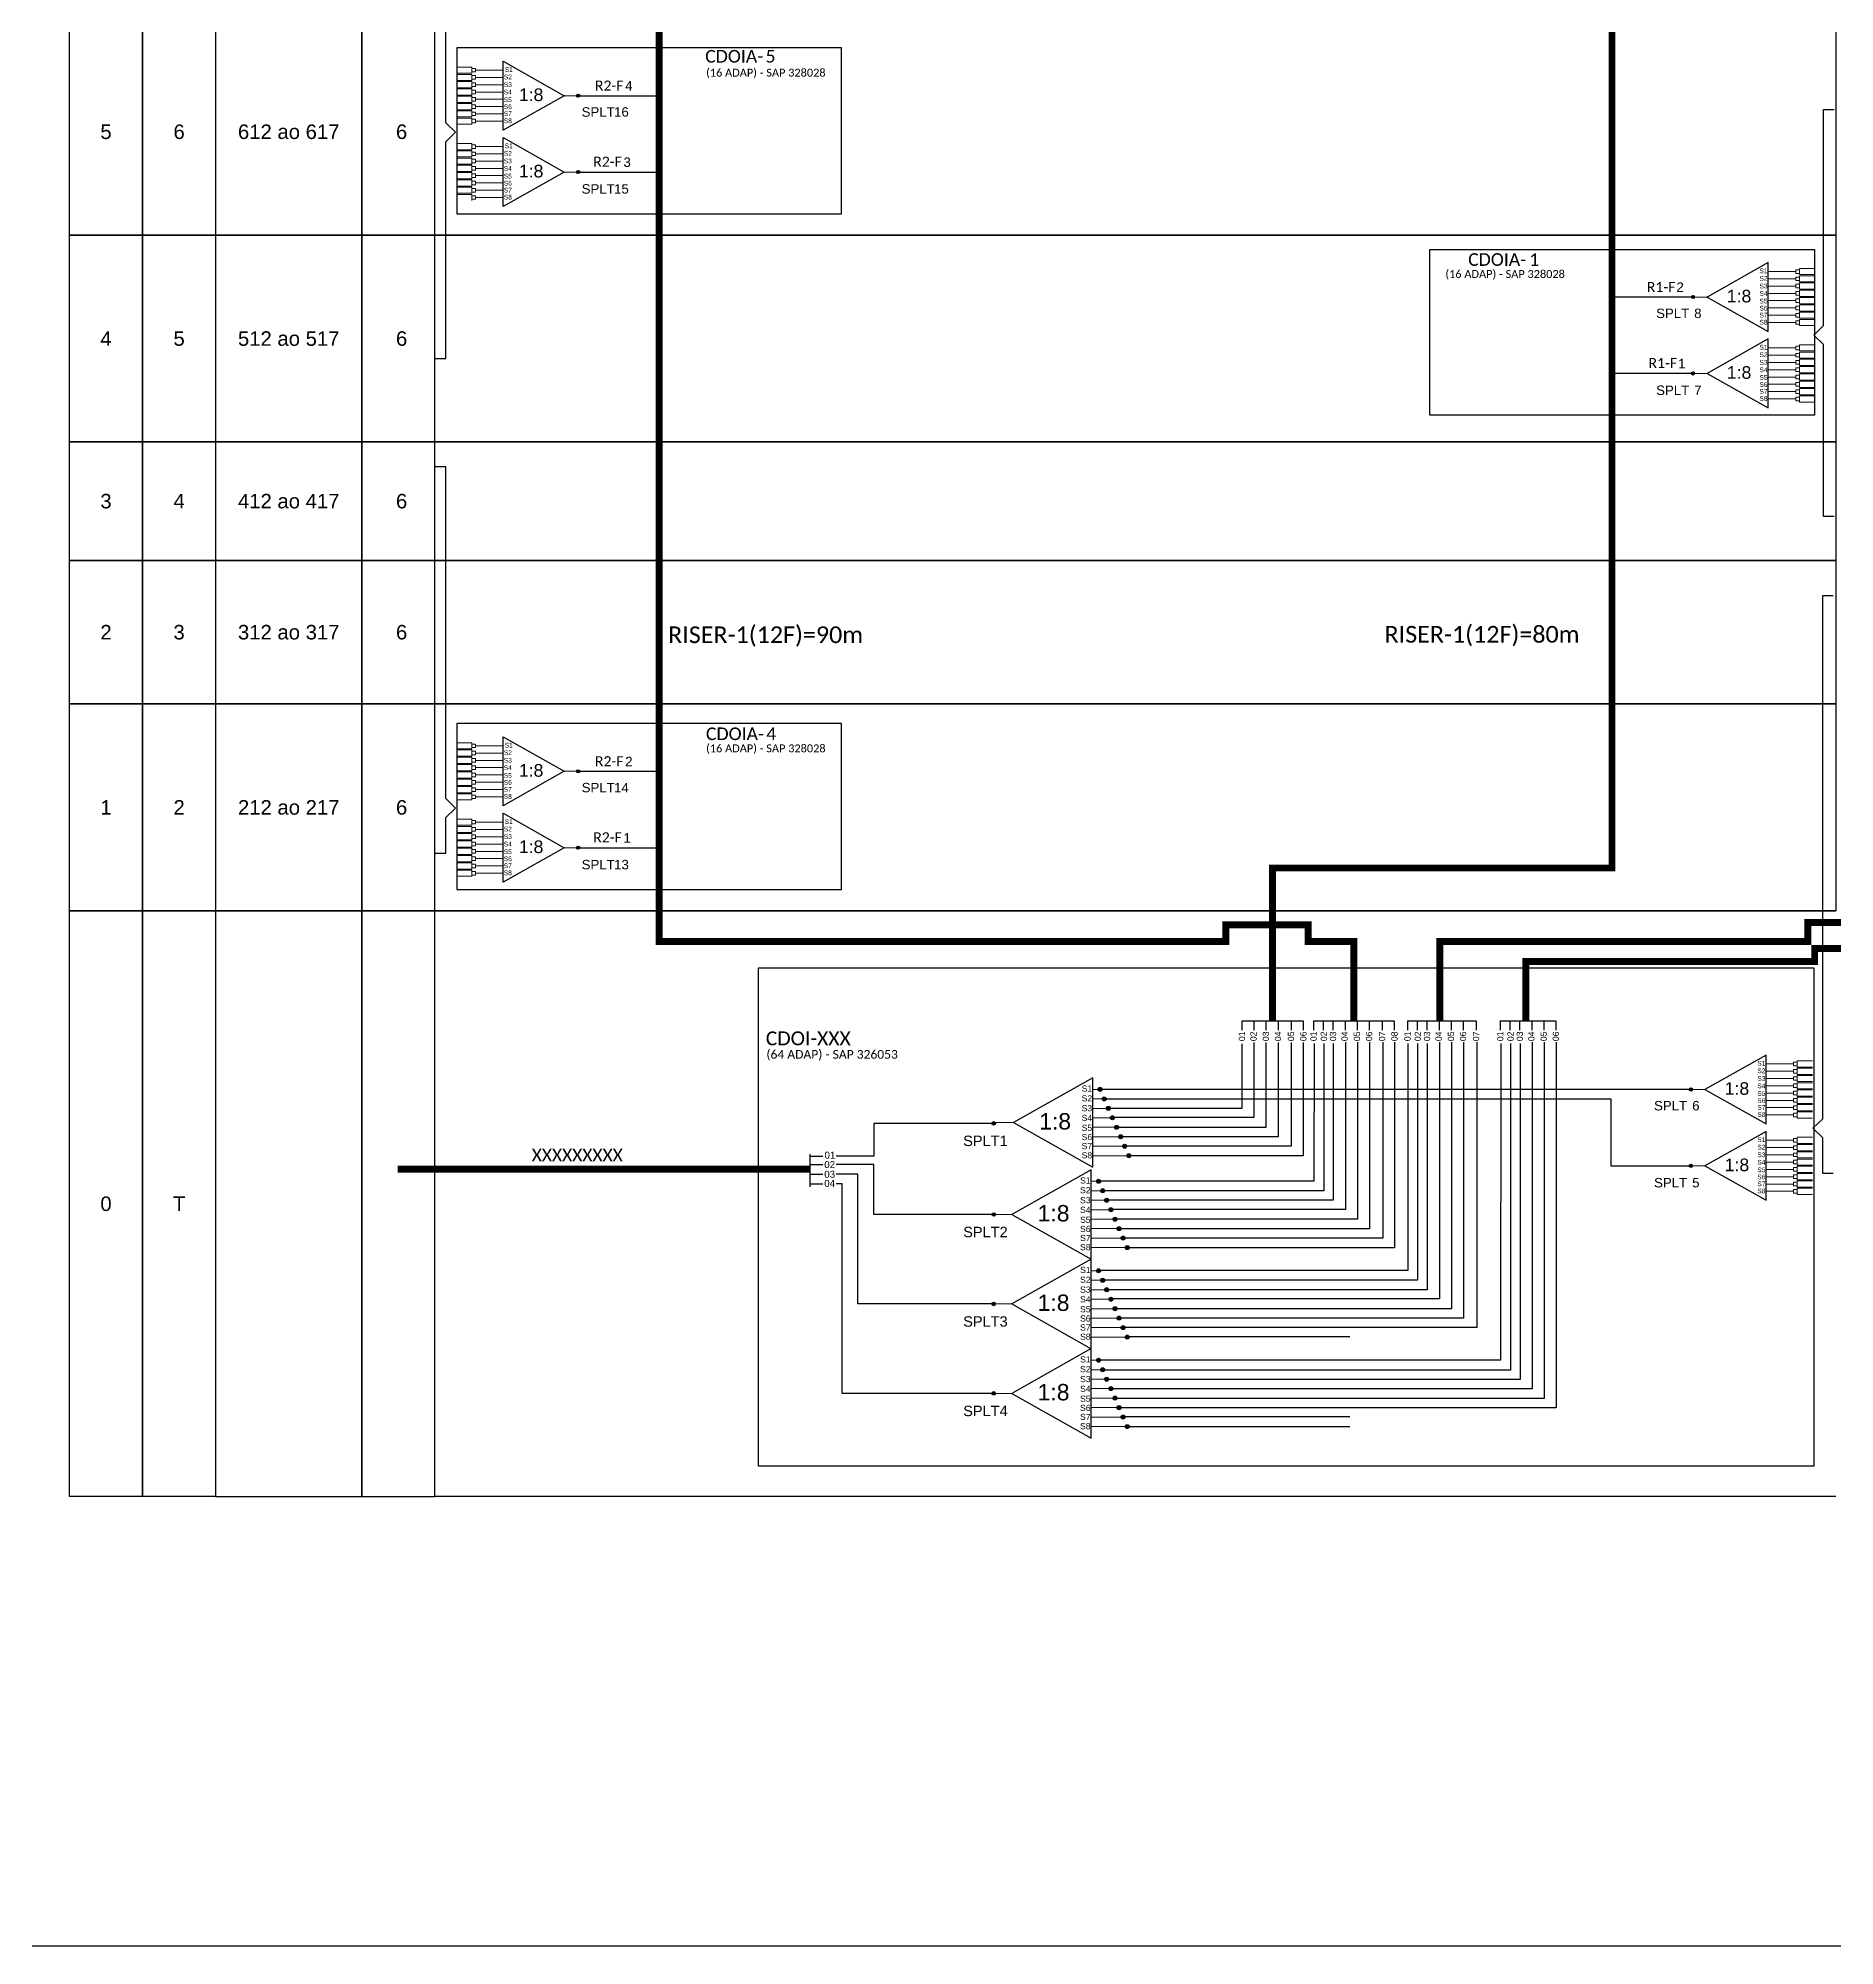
# Model space of a CAD drawing. Extents: x -89 to 1678, y 705 to 1299.
# Drawn here: x 1051.1 to 1335.7, y 705 to 1007.1 of the extents above; entities that cross this region are included whole.
import ezdxf
from ezdxf.enums import TextEntityAlignment as Align

# ---------------------------------------------------------------- set-up
doc = ezdxf.new("R2010")
doc.units = 0
doc.styles.add('ARIAL', font='arial.ttf')
doc.styles.get("Standard").update_dxf_attribs({"font": 'arial.ttf'})
doc.styles.add('WMF-Calibri0', font='calibri.ttf')
doc.linetypes.add('RESERVA', pattern='A,0.5,-0.15,["RESERVA",Standard,S=0.18,R=0,X=0,Y=-0.1],-1.3', length=1.95)

# ---------------------------------------------------------------- blocks, each defined once
blk = doc.blocks.new('SPLT_1-8_SC-APC')
at = {"color": 1}
blk.add_lwpolyline([(-7.37, -2.1), (-17.04, -7.55), (-7.37, -13), (-7.37, -2.1)], dxfattribs=at)
at = {"color": 3, "lineweight": 0}
for points in [[(-2.41, -3.02), (-2.41, -4)], [(-2.41, -3.02), (0, -3.02)], [(-2.99, -3.51), (-7.37, -3.51)], [(-7.37, -4.66), (-2.99, -4.66)], [(-7.37, -5.82), (-2.99, -5.82)], [(-2.41, -4), (0, -4)], [(-2.41, -4.17), (-2.41, -5.16)], [(-2.41, -4.17), (0, -4.17)], [(-2.41, -5.16), (0, -5.16)], [(-2.41, -5.32), (-2.41, -6.31)], [(-2.41, -5.32), (0, -5.32)], [(-7.37, -6.97), (-2.99, -6.97)], [(-7.37, -8.12), (-2.99, -8.12)], [(-2.41, -6.31), (0, -6.31)], [(-2.41, -6.48), (-2.41, -7.46)], [(-2.41, -6.48), (0, -6.48)], [(-2.41, -7.46), (0, -7.46)], [(-2.41, -7.63), (-2.41, -8.62)], [(-2.41, -7.63), (0, -7.63)], [(-2.41, -8.62), (0, -8.62)], [(-2.41, -8.78), (-2.41, -9.77)], [(-2.41, -8.78), (0, -8.78)], [(-7.37, -9.28), (-2.99, -9.28)], [(-7.37, -10.43), (-2.99, -10.43)], [(-7.37, -11.58), (-2.99, -11.58)], [(-2.41, -9.77), (0, -9.77)], [(-2.41, -9.94), (-2.41, -10.92)], [(-2.41, -9.94), (0, -9.94)], [(-2.41, -10.92), (0, -10.92)], [(-2.41, -11.09), (-2.41, -12.08)], [(-2.41, -11.09), (0, -11.09)], [(-2.41, -12.08), (0, -12.08)]]:
    blk.add_lwpolyline(points, dxfattribs=at)
for points in [[(-2.99, -3.22), (-2.41, -3.22), (-2.41, -3.8), (-2.99, -3.8)], [(-2.99, -4.38), (-2.41, -4.38), (-2.41, -4.95), (-2.99, -4.95)], [(-2.99, -5.53), (-2.41, -5.53), (-2.41, -6.1), (-2.99, -6.1)], [(-2.99, -6.68), (-2.41, -6.68), (-2.41, -7.26), (-2.99, -7.26)], [(-2.99, -7.84), (-2.41, -7.84), (-2.41, -8.41), (-2.99, -8.41)], [(-2.99, -8.99), (-2.41, -8.99), (-2.41, -9.56), (-2.99, -9.56)], [(-2.99, -10.14), (-2.41, -10.14), (-2.41, -10.72), (-2.99, -10.72)], [(-2.99, -11.3), (-2.41, -11.3), (-2.41, -11.87), (-2.99, -11.87)]]:
    blk.add_lwpolyline(points, close=True, dxfattribs=at)
at = {"color": 1, "lineweight": 0}
blk.add_lwpolyline([(-17.04, -7.55), (-19.26, -7.55)], dxfattribs=at)
at = {"color": 1, "style": 'ARIAL'}
for s, height, p in [('S1', 0.75, (-8.74, -3.78)), ('S2', 0.75, (-8.74, -4.97)), ('S3', 0.75, (-8.74, -6.18)), ('1:8', 2, (-13.91, -8.4)), ('S4', 0.75, (-8.74, -7.36)), ('S5', 0.75, (-8.74, -8.57)), ('S6', 0.75, (-8.74, -9.69)), ('S7', 0.75, (-8.74, -10.78)), ('S8', 0.75, (-8.74, -11.9))]:
    blk.add_text(s, height=height, dxfattribs=at).set_placement(p)
blk = doc.blocks.new('SPLT_1-8_DIV_DIR')
h = blk.add_hatch(color=3)
h.dxf.hatch_style = 1
edge = h.paths.add_edge_path()
edge.add_arc((12.77, 4.04), 0.242, 0, 360)
h = blk.add_hatch(color=3)
h.dxf.hatch_style = 1
edge = h.paths.add_edge_path()
edge.add_arc((13.27, 2.88), 0.242, 0, 360)
h = blk.add_hatch(color=3)
h.dxf.hatch_style = 1
edge = h.paths.add_edge_path()
edge.add_arc((13.77, 1.73), 0.242, 0, 360)
h = blk.add_hatch(color=3)
h.dxf.hatch_style = 1
edge = h.paths.add_edge_path()
edge.add_arc((14.27, 0.58), 0.242, 0, 360)
h = blk.add_hatch(color=3)
h.dxf.hatch_style = 1
edge = h.paths.add_edge_path()
edge.add_arc((14.77, -0.58), 0.242, 0, 360)
h = blk.add_hatch(color=3)
h.dxf.hatch_style = 1
edge = h.paths.add_edge_path()
edge.add_arc((15.27, -1.73), 0.242, 0, 360)
h = blk.add_hatch(color=3)
h.dxf.hatch_style = 1
edge = h.paths.add_edge_path()
edge.add_arc((15.77, -2.88), 0.242, 0, 360)
h = blk.add_hatch(color=3)
h.dxf.hatch_style = 1
edge = h.paths.add_edge_path()
edge.add_arc((16.27, -4.04), 0.242, 0, 360)
at = {"color": 1}
blk.add_lwpolyline([(11.89, 5.45), (2.22, 0), (11.89, -5.45), (11.89, 5.45)], dxfattribs=at)
at = {"color": 7, "lineweight": 0}
for points in [[(12.77, 4.04), (11.89, 4.04)], [(11.89, 2.88), (13.27, 2.88)], [(11.89, 1.73), (13.77, 1.73)], [(11.89, 0.58), (14.27, 0.58)], [(11.89, -0.58), (14.77, -0.58)], [(11.89, -1.73), (15.27, -1.73)], [(11.89, -2.88), (15.77, -2.88)], [(11.89, -4.04), (16.27, -4.04)]]:
    blk.add_lwpolyline(points, dxfattribs=at)
at = {"color": 1, "lineweight": 0}
blk.add_lwpolyline([(2.22, 0), (0, 0)], dxfattribs=at)
at = {"color": 3}
for centre in [(12.77, 4.04), (13.27, 2.88), (13.77, 1.73), (14.27, 0.58), (14.77, -0.58), (15.27, -1.73), (15.77, -2.88), (16.27, -4.04)]:
    blk.add_circle(centre, 0.242, dxfattribs=at)
at = {"color": 1, "style": 'ARIAL'}
for s, height, p in [('S1', 0.75, (10.52, 3.77)), ('S2', 0.75, (10.52, 2.58)), ('1:8', 2, (5.35, -0.85)), ('S3', 0.75, (10.52, 1.37)), ('S4', 0.75, (10.52, 0.19)), ('S5', 0.75, (10.52, -1.02)), ('S6', 0.75, (10.52, -2.14)), ('S7', 0.75, (10.52, -3.24)), ('S8', 0.75, (10.52, -4.36))]:
    blk.add_text(s, height=height, dxfattribs=at).set_placement(p)

msp = doc.modelspace()

# ---------------------------------------------------------------- hatches: boundary and pattern name
h = msp.add_hatch(color=3)
h.dxf.hatch_style = 1
edge = h.paths.add_edge_path()
edge.add_arc((1136.68, 997.95), 0.256, 0, 360)
h = msp.add_hatch(color=3)
h.dxf.hatch_style = 1
edge = h.paths.add_edge_path()
edge.add_arc((1136.68, 985.86), 0.256, 0, 360)
h = msp.add_hatch(color=3)
h.dxf.hatch_style = 1
edge = h.paths.add_edge_path()
edge.add_arc((1313.24, 966.07), 0.256, 0, 360)
h = msp.add_hatch(color=3)
h.dxf.hatch_style = 1
edge = h.paths.add_edge_path()
edge.add_arc((1313.24, 953.98), 0.256, 0, 360)
h = msp.add_hatch(color=3)
h.dxf.hatch_style = 1
edge = h.paths.add_edge_path()
edge.add_arc((1136.68, 890.98), 0.256, 0, 360)
h = msp.add_hatch(color=3)
h.dxf.hatch_style = 1
edge = h.paths.add_edge_path()
edge.add_arc((1136.68, 878.89), 0.256, 0, 360)
h = msp.add_hatch(color=3)
h.dxf.hatch_style = 1
edge = h.paths.add_edge_path()
edge.add_arc((1312.91, 840.62), 0.256, 0, 360)
h = msp.add_hatch(color=3)
h.dxf.hatch_style = 1
edge = h.paths.add_edge_path()
edge.add_arc((1202.48, 835.24), 0.282, 0, 360)
h = msp.add_hatch(color=3)
h.dxf.hatch_style = 1
edge = h.paths.add_edge_path()
edge.add_arc((1312.91, 828.52), 0.256, 0, 360)
h = msp.add_hatch(color=3)
h.dxf.hatch_style = 1
edge = h.paths.add_edge_path()
edge.add_arc((1202.48, 820.82), 0.282, 0, 360)
h = msp.add_hatch(color=3)
h.dxf.hatch_style = 1
edge = h.paths.add_edge_path()
edge.add_arc((1202.48, 806.65), 0.282, 0, 360)
h = msp.add_hatch(color=3)
h.dxf.hatch_style = 1
edge = h.paths.add_edge_path()
edge.add_arc((1202.48, 792.49), 0.282, 0, 360)

# ---------------------------------------------------------------- linework, layer by layer
at = {"color": 3}
msp.add_line((1173.37, 830.04), (1175.42, 830.04), dxfattribs=at)
for points in [[(839.04, 705.02), (1677.6, 705.02), (1677.6, 1299.02), (839.04, 1299.02), (839.04, 705.02)], [(1335.85, 776.15), (1113.96, 776.15), (1113.96, 868.9), (1335.85, 868.9)]]:
    msp.add_lwpolyline(points)
at = {"color": 6, "const_width": 1.1}
msp.add_lwpolyline([(1259.52, 851.46), (1259.52, 864.02), (1252.28, 864.02), (1252.28, 866.69), (1239.26, 866.69), (1239.26, 864.02), (1149.5, 864.02), (1149.5, 1171.67)], dxfattribs=at)
at = {"color": 5, "const_width": 1.1}
msp.add_lwpolyline([(1300.41, 1172.54), (1300.41, 875.67), (1246.62, 875.67), (1246.62, 851.46)], dxfattribs=at)
at = {"color": 30, "const_width": 1.1}
msp.add_lwpolyline([(1273.12, 851.46), (1273.12, 864.02), (1331.42, 864.02), (1331.42, 867.06), (1341.43, 867.06), (1341.43, 864.02), (1440.88, 864.02), (1440.88, 1139.34)], dxfattribs=at)
at = {"color": 1, "const_width": 1.1}
for points in [[(1286.74, 851.46), (1286.74, 860.87), (1332.51, 860.87), (1332.51, 862.95), (1338, 862.95), (1338, 860.87), (1591.89, 860.87), (1591.89, 1139.24)], [(1108.05, 828.01), (1173.37, 828.01)]]:
    msp.add_lwpolyline(points, dxfattribs=at)
at = {"color": 3}
for points in [[(1114.04, 956.32), (1115.69, 956.32), (1115.69, 990.64), (1117.26, 992.15), (1115.69, 993.66), (1115.69, 1035.09), (1114.04, 1035.09)], [(1335.57, 931.33), (1333.92, 931.33), (1333.92, 958.55), (1332.35, 960.06), (1333.92, 961.57), (1333.92, 995.77), (1335.57, 995.77)], [(1114.04, 878.01), (1115.69, 878.01), (1115.69, 883.67), (1117.26, 885.17), (1115.69, 886.68), (1115.69, 939.17), (1114.04, 939.17)], [(1335.44, 827.3), (1333.79, 827.3), (1333.79, 832.96), (1332.22, 834.47), (1333.79, 835.98), (1333.79, 918.8), (1335.44, 918.8)], [(1202.48, 835.24), (1183.5, 835.24), (1183.5, 830.04), (1177.54, 830.04)]]:
    msp.add_lwpolyline(points, dxfattribs=at)
for points in [[(1056.1, 1008.62), (1067.67, 1008.62), (1067.67, 975.87), (1056.1, 975.87)], [(1067.67, 1008.62), (1079.24, 1008.62), (1079.24, 975.87), (1067.67, 975.87)], [(1102.39, 1008.62), (1079.24, 1008.62), (1079.24, 975.87), (1102.39, 975.87)], [(1113.96, 1008.62), (1102.39, 1008.62), (1102.39, 975.87), (1113.96, 975.87)], [(1113.96, 1008.62), (1335.85, 1008.62), (1335.85, 975.87), (1113.96, 975.87)], [(1056.1, 975.87), (1067.67, 975.87), (1067.67, 943.13), (1056.1, 943.13)], [(1067.67, 975.87), (1079.24, 975.87), (1079.24, 943.13), (1067.67, 943.13)], [(1102.39, 975.87), (1079.24, 975.87), (1079.24, 943.13), (1102.39, 943.13)], [(1113.96, 975.87), (1102.39, 975.87), (1102.39, 943.13), (1113.96, 943.13)], [(1113.96, 975.87), (1335.85, 975.87), (1335.85, 943.13), (1113.96, 943.13)], [(1056.1, 943.13), (1067.67, 943.13), (1067.67, 924.38), (1056.1, 924.38)], [(1067.67, 943.13), (1079.24, 943.13), (1079.24, 924.38), (1067.67, 924.38)], [(1102.39, 943.13), (1079.24, 943.13), (1079.24, 924.38), (1102.39, 924.38)], [(1113.96, 943.13), (1102.39, 943.13), (1102.39, 924.38), (1113.96, 924.38)], [(1113.96, 943.13), (1335.85, 943.13), (1335.85, 924.38), (1113.96, 924.38)], [(1056.1, 924.38), (1067.67, 924.38), (1067.67, 901.64), (1056.1, 901.64)], [(1067.67, 924.38), (1079.24, 924.38), (1079.24, 901.64), (1067.67, 901.64)], [(1102.39, 924.38), (1079.24, 924.38), (1079.24, 901.64), (1102.39, 901.64)], [(1113.96, 924.38), (1102.39, 924.38), (1102.39, 901.64), (1113.96, 901.64)], [(1113.96, 924.38), (1335.85, 924.38), (1335.85, 901.64), (1113.96, 901.64)], [(1056.1, 901.64), (1067.67, 901.64), (1067.67, 868.9), (1056.1, 868.9)], [(1067.67, 901.64), (1079.24, 901.64), (1079.24, 868.9), (1067.67, 868.9)], [(1102.39, 901.64), (1079.24, 901.64), (1079.24, 868.9), (1102.39, 868.9)], [(1113.96, 901.64), (1102.39, 901.64), (1102.39, 868.9), (1113.96, 868.9)], [(1113.96, 901.64), (1335.85, 901.64), (1335.85, 868.9), (1113.96, 868.9)], [(1056.1, 868.9), (1067.67, 868.9), (1067.67, 776.15), (1056.1, 776.15)], [(1067.67, 868.9), (1079.24, 868.9), (1079.24, 776.15), (1067.67, 776.15)], [(1102.39, 868.9), (1079.24, 868.9), (1079.24, 776.15), (1102.39, 776.15)], [(1113.96, 868.9), (1102.39, 868.9), (1102.39, 776.15), (1113.96, 776.15)]]:
    msp.add_lwpolyline(points, close=True)
at = {"color": 1}
for points in [[(1117.42, 981.61), (1117.42, 981.61), (1117.42, 979.23), (1178.38, 979.23), (1178.38, 1005.5), (1170.55, 1005.5)], [(1124.79, 1003.4), (1134.46, 997.95), (1124.79, 992.51), (1124.79, 1003.4)], [(1124.79, 991.31), (1134.46, 985.86), (1124.79, 980.41), (1124.79, 991.31)], [(1332.5, 949.73), (1332.5, 949.73), (1332.5, 947.35), (1271.53, 947.35), (1271.53, 973.62), (1279.37, 973.62)], [(1117.42, 874.63), (1117.42, 874.63), (1117.42, 872.26), (1178.38, 872.26), (1178.38, 898.53), (1170.55, 898.53)], [(1124.79, 896.43), (1134.46, 890.98), (1124.79, 885.53), (1124.79, 896.43)], [(1124.79, 884.33), (1134.46, 878.89), (1124.79, 873.44), (1124.79, 884.33)], [(1282.72, 851.46), (1282.72, 850.01)], [(1282.72, 851.46), (1291.53, 851.46)], [(1284.25, 851.46), (1284.25, 850.01)], [(1285.78, 851.46), (1285.78, 850.01)], [(1287.7, 851.46), (1287.7, 849.98)], [(1289.61, 851.46), (1289.61, 849.99)], [(1291.53, 851.46), (1291.53, 849.98)], [(1282.78, 847.88), (1282.76, 797.73), (1219.08, 797.73)], [(1284.31, 847.88), (1284.31, 796.19), (1219.73, 796.19)], [(1285.84, 847.88), (1285.84, 794.69), (1220.38, 794.69)], [(1287.76, 848.08), (1287.76, 793.23), (1221.03, 793.23)], [(1289.68, 848.08), (1289.68, 791.68), (1221.68, 791.68)], [(1291.59, 848.08), (1291.59, 790.18), (1222.33, 790.18)], [(1173.37, 830.36), (1173.37, 825.21)]]:
    msp.add_lwpolyline(points, dxfattribs=at)
for points in [[(1178.38, 1005.5), (1117.42, 1005.5), (1117.42, 979.23), (1178.38, 979.23)], [(1271.53, 973.62), (1332.5, 973.62), (1332.5, 947.35), (1271.53, 947.35)], [(1178.38, 898.53), (1117.42, 898.53), (1117.42, 872.26), (1178.38, 872.26)], [(1165.22, 859.88), (1332.35, 859.88), (1332.35, 780.98), (1165.22, 780.98)]]:
    msp.add_lwpolyline(points, close=True, dxfattribs=at)
at = {"color": 3, "lineweight": 0}
for points in [[(1119.84, 1002.48), (1117.42, 1002.48)], [(1119.84, 1001.5), (1117.42, 1001.5)], [(1119.84, 1001.33), (1117.42, 1001.33)], [(1119.84, 1000.34), (1117.42, 1000.34)], [(1119.84, 1000.18), (1117.42, 1000.18)], [(1119.84, 1002.48), (1119.84, 1001.5)], [(1119.84, 1001.33), (1119.84, 1000.34)], [(1119.84, 1000.18), (1119.84, 999.19)], [(1120.41, 1001.99), (1124.79, 1001.99)], [(1124.79, 1000.84), (1120.41, 1000.84)], [(1119.84, 999.19), (1117.42, 999.19)], [(1119.84, 999.03), (1117.42, 999.03)], [(1119.84, 998.04), (1117.42, 998.04)], [(1119.84, 997.87), (1117.42, 997.87)], [(1119.84, 996.89), (1117.42, 996.89)], [(1119.84, 996.72), (1117.42, 996.72)], [(1119.84, 999.03), (1119.84, 998.04)], [(1119.84, 997.87), (1119.84, 996.89)], [(1119.84, 996.72), (1119.84, 995.73)], [(1124.79, 999.68), (1120.41, 999.68)], [(1124.79, 998.53), (1120.41, 998.53)], [(1124.79, 997.38), (1120.41, 997.38)], [(1119.84, 995.73), (1117.42, 995.73)], [(1119.84, 995.57), (1117.42, 995.57)], [(1119.84, 994.58), (1117.42, 994.58)], [(1119.84, 994.41), (1117.42, 994.41)], [(1119.84, 995.57), (1119.84, 994.58)], [(1119.84, 994.41), (1119.84, 993.43)], [(1124.79, 996.23), (1120.41, 996.23)], [(1124.79, 995.07), (1120.41, 995.07)], [(1124.79, 993.92), (1120.41, 993.92)], [(1119.84, 993.43), (1117.42, 993.43)], [(1119.84, 990.39), (1117.42, 990.39)], [(1119.84, 989.4), (1117.42, 989.4)], [(1119.84, 989.24), (1117.42, 989.24)], [(1119.84, 988.25), (1117.42, 988.25)], [(1119.84, 988.08), (1117.42, 988.08)], [(1119.84, 990.39), (1119.84, 989.4)], [(1119.84, 989.24), (1119.84, 988.25)], [(1119.84, 988.08), (1119.84, 987.1)], [(1120.41, 989.9), (1124.79, 989.9)], [(1124.79, 988.74), (1120.41, 988.74)], [(1119.84, 987.1), (1117.42, 987.1)], [(1119.84, 986.93), (1117.42, 986.93)], [(1119.84, 985.94), (1117.42, 985.94)], [(1119.84, 985.78), (1117.42, 985.78)], [(1119.84, 984.79), (1117.42, 984.79)], [(1119.84, 986.93), (1119.84, 985.94)], [(1119.84, 985.78), (1119.84, 984.79)], [(1124.79, 987.59), (1120.41, 987.59)], [(1124.79, 986.44), (1120.41, 986.44)], [(1124.79, 985.29), (1120.41, 985.29)], [(1119.84, 984.63), (1117.42, 984.63)], [(1119.84, 983.64), (1117.42, 983.64)], [(1119.84, 983.47), (1117.42, 983.47)], [(1119.84, 982.49), (1117.42, 982.49)], [(1119.84, 982.32), (1117.42, 982.32)], [(1119.84, 984.63), (1119.84, 983.64)], [(1119.84, 983.47), (1119.84, 982.49)], [(1119.84, 982.32), (1119.84, 981.33)], [(1124.79, 984.13), (1120.41, 984.13)], [(1124.79, 982.98), (1120.41, 982.98)], [(1124.79, 981.83), (1120.41, 981.83)], [(1119.84, 895.51), (1117.42, 895.51)], [(1119.84, 894.52), (1117.42, 894.52)], [(1119.84, 894.36), (1117.42, 894.36)], [(1119.84, 895.51), (1119.84, 894.52)], [(1119.84, 894.36), (1119.84, 893.37)], [(1120.41, 895.02), (1124.79, 895.02)], [(1119.84, 893.37), (1117.42, 893.37)], [(1119.84, 893.2), (1117.42, 893.2)], [(1119.84, 892.22), (1117.42, 892.22)], [(1119.84, 892.05), (1117.42, 892.05)], [(1119.84, 891.06), (1117.42, 891.06)], [(1119.84, 893.2), (1119.84, 892.22)], [(1119.84, 892.05), (1119.84, 891.06)], [(1124.79, 893.86), (1120.41, 893.86)], [(1124.79, 892.71), (1120.41, 892.71)], [(1124.79, 891.56), (1120.41, 891.56)], [(1119.84, 890.9), (1117.42, 890.9)], [(1119.84, 889.91), (1117.42, 889.91)], [(1119.84, 889.74), (1117.42, 889.74)], [(1119.84, 888.76), (1117.42, 888.76)], [(1119.84, 888.59), (1117.42, 888.59)], [(1119.84, 890.9), (1119.84, 889.91)], [(1119.84, 889.74), (1119.84, 888.76)], [(1119.84, 888.59), (1119.84, 887.6)], [(1124.79, 890.4), (1120.41, 890.4)], [(1124.79, 889.25), (1120.41, 889.25)], [(1124.79, 888.1), (1120.41, 888.1)], [(1119.84, 887.6), (1117.42, 887.6)], [(1119.84, 887.44), (1117.42, 887.44)], [(1119.84, 886.45), (1117.42, 886.45)], [(1119.84, 887.44), (1119.84, 886.45)], [(1124.79, 886.94), (1120.41, 886.94)], [(1119.84, 883.42), (1117.42, 883.42)], [(1119.84, 882.43), (1117.42, 882.43)], [(1119.84, 882.26), (1117.42, 882.26)], [(1119.84, 883.42), (1119.84, 882.43)], [(1119.84, 882.26), (1119.84, 881.28)], [(1120.41, 882.92), (1124.79, 882.92)], [(1119.84, 881.28), (1117.42, 881.28)], [(1119.84, 881.11), (1117.42, 881.11)], [(1119.84, 880.12), (1117.42, 880.12)], [(1119.84, 879.96), (1117.42, 879.96)], [(1119.84, 878.97), (1117.42, 878.97)], [(1119.84, 881.11), (1119.84, 880.12)], [(1119.84, 879.96), (1119.84, 878.97)], [(1124.79, 881.77), (1120.41, 881.77)], [(1124.79, 880.62), (1120.41, 880.62)], [(1124.79, 879.46), (1120.41, 879.46)], [(1119.84, 878.8), (1117.42, 878.8)], [(1119.84, 877.82), (1117.42, 877.82)], [(1119.84, 877.65), (1117.42, 877.65)], [(1119.84, 876.66), (1117.42, 876.66)], [(1119.84, 876.5), (1117.42, 876.5)], [(1119.84, 878.8), (1119.84, 877.82)], [(1119.84, 877.65), (1119.84, 876.66)], [(1119.84, 876.5), (1119.84, 875.51)], [(1124.79, 878.31), (1120.41, 878.31)], [(1124.79, 877.16), (1120.41, 877.16)], [(1124.79, 876), (1120.41, 876)], [(1119.84, 875.51), (1117.42, 875.51)], [(1119.84, 875.34), (1117.42, 875.34)], [(1119.84, 874.36), (1117.42, 874.36)], [(1119.84, 875.34), (1119.84, 874.36)], [(1124.79, 874.85), (1120.41, 874.85)]]:
    msp.add_lwpolyline(points, dxfattribs=at)
for points in [[(1120.41, 1002.28), (1119.84, 1002.28), (1119.84, 1001.7), (1120.41, 1001.7)], [(1120.41, 1001.12), (1119.84, 1001.12), (1119.84, 1000.55), (1120.41, 1000.55)], [(1120.41, 999.97), (1119.84, 999.97), (1119.84, 999.4), (1120.41, 999.4)], [(1120.41, 998.82), (1119.84, 998.82), (1119.84, 998.25), (1120.41, 998.25)], [(1120.41, 997.67), (1119.84, 997.67), (1119.84, 997.09), (1120.41, 997.09)], [(1120.41, 996.51), (1119.84, 996.51), (1119.84, 995.94), (1120.41, 995.94)], [(1120.41, 995.36), (1119.84, 995.36), (1119.84, 994.79), (1120.41, 994.79)], [(1120.41, 994.21), (1119.84, 994.21), (1119.84, 993.63), (1120.41, 993.63)], [(1120.41, 990.18), (1119.84, 990.18), (1119.84, 989.61), (1120.41, 989.61)], [(1120.41, 989.03), (1119.84, 989.03), (1119.84, 988.46), (1120.41, 988.46)], [(1120.41, 987.88), (1119.84, 987.88), (1119.84, 987.3), (1120.41, 987.3)], [(1120.41, 986.72), (1119.84, 986.72), (1119.84, 986.15), (1120.41, 986.15)], [(1120.41, 985.57), (1119.84, 985.57), (1119.84, 985), (1120.41, 985)], [(1120.41, 984.42), (1119.84, 984.42), (1119.84, 983.85), (1120.41, 983.85)], [(1120.41, 983.27), (1119.84, 983.27), (1119.84, 982.69), (1120.41, 982.69)], [(1120.41, 982.11), (1119.84, 982.11), (1119.84, 981.54), (1120.41, 981.54)], [(1120.41, 895.3), (1119.84, 895.3), (1119.84, 894.73), (1120.41, 894.73)], [(1120.41, 894.15), (1119.84, 894.15), (1119.84, 893.58), (1120.41, 893.58)], [(1120.41, 893), (1119.84, 893), (1119.84, 892.42), (1120.41, 892.42)], [(1120.41, 891.84), (1119.84, 891.84), (1119.84, 891.27), (1120.41, 891.27)], [(1120.41, 890.69), (1119.84, 890.69), (1119.84, 890.12), (1120.41, 890.12)], [(1120.41, 889.54), (1119.84, 889.54), (1119.84, 888.96), (1120.41, 888.96)], [(1120.41, 888.38), (1119.84, 888.38), (1119.84, 887.81), (1120.41, 887.81)], [(1120.41, 887.23), (1119.84, 887.23), (1119.84, 886.66), (1120.41, 886.66)], [(1120.41, 883.21), (1119.84, 883.21), (1119.84, 882.64), (1120.41, 882.64)], [(1120.41, 882.06), (1119.84, 882.06), (1119.84, 881.48), (1120.41, 881.48)], [(1120.41, 880.9), (1119.84, 880.9), (1119.84, 880.33), (1120.41, 880.33)], [(1120.41, 879.75), (1119.84, 879.75), (1119.84, 879.18), (1120.41, 879.18)], [(1120.41, 878.6), (1119.84, 878.6), (1119.84, 878.02), (1120.41, 878.02)], [(1120.41, 877.44), (1119.84, 877.44), (1119.84, 876.87), (1120.41, 876.87)], [(1120.41, 876.29), (1119.84, 876.29), (1119.84, 875.72), (1120.41, 875.72)], [(1120.41, 875.14), (1119.84, 875.14), (1119.84, 874.56), (1120.41, 874.56)]]:
    msp.add_lwpolyline(points, close=True, dxfattribs=at)
at = {"color": 1, "lineweight": 0}
for points in [[(1134.46, 997.95), (1136.68, 997.95)], [(1134.46, 985.86), (1136.68, 985.86)], [(1134.46, 890.98), (1136.68, 890.98)], [(1134.46, 878.89), (1136.68, 878.89)]]:
    msp.add_lwpolyline(points, dxfattribs=at)
at = {"color": 6}
for points in [[(1136.68, 997.95), (1149.5, 997.95)], [(1136.68, 985.86), (1149.5, 985.86)], [(1136.68, 890.98), (1149.5, 890.98)], [(1136.68, 878.89), (1149.5, 878.89)], [(1253.14, 851.46), (1253.14, 850.01)], [(1253.14, 851.46), (1265.9, 851.46)], [(1254.67, 851.46), (1254.67, 850.01)], [(1256.2, 851.46), (1256.2, 850.01)], [(1258.12, 851.46), (1258.12, 849.98)], [(1260.04, 851.46), (1260.04, 849.99)], [(1261.95, 851.46), (1261.95, 849.98)], [(1264.03, 851.46), (1264.03, 849.98)], [(1265.9, 851.46), (1265.9, 849.98)], [(1253.21, 847.88), (1253.18, 826.11), (1219.39, 826.11)], [(1254.74, 847.88), (1254.74, 824.57), (1220.04, 824.57)], [(1256.27, 847.88), (1256.26, 823.07), (1220.69, 823.07)], [(1258.18, 848.08), (1258.18, 821.61), (1221.34, 821.61)], [(1260.1, 848.08), (1260.1, 820.05), (1221.99, 820.05)], [(1262.01, 848.08), (1262.01, 818.55), (1222.64, 818.55)], [(1264.09, 848.08), (1264.09, 817.07), (1223.29, 817.07)], [(1265.97, 848.08), (1265.97, 815.56), (1223.94, 815.56)]]:
    msp.add_lwpolyline(points, dxfattribs=at)
at = {"color": 5}
for points in [[(1313.24, 966.07), (1300.41, 966.07)], [(1313.24, 953.98), (1300.41, 953.98)], [(1241.77, 851.46), (1241.77, 850.01)], [(1241.77, 851.46), (1251.47, 851.46)], [(1243.69, 851.46), (1243.69, 849.98)], [(1245.6, 851.46), (1245.6, 849.99)], [(1247.52, 851.46), (1247.52, 849.98)], [(1249.6, 851.46), (1249.6, 849.98)], [(1251.47, 851.46), (1251.47, 849.98)], [(1241.77, 847.86), (1241.77, 837.62), (1220.94, 837.62)], [(1243.69, 848.05), (1243.69, 836.16), (1221.59, 836.16)], [(1245.6, 848.05), (1245.6, 834.61), (1222.24, 834.61)], [(1247.52, 848.05), (1247.52, 833.11), (1222.89, 833.11)], [(1249.6, 848.05), (1249.6, 831.62), (1223.54, 831.62)], [(1251.47, 848.05), (1251.47, 830.11), (1224.19, 830.11)], [(1219.02, 840.67), (1219.01, 840.67)], [(1312.91, 840.62), (1219.33, 840.62)], [(1219.98, 839.12), (1300.2, 839.12), (1300.2, 828.52), (1312.91, 828.52)], [(1173.37, 825.68), (1175.42, 825.68)], [(1202.48, 792.49), (1178.46, 792.49), (1178.46, 825.68), (1177.55, 825.68)], [(1218.77, 826.11), (1218.76, 826.11)], [(1218.77, 811.95), (1218.76, 811.95)]]:
    msp.add_lwpolyline(points, dxfattribs=at)
at = {"color": 30}
for points in [[(1268.03, 851.46), (1268.03, 850.01)], [(1268.03, 851.46), (1278.92, 851.46)], [(1269.56, 851.46), (1269.56, 850.01)], [(1271.09, 851.46), (1271.09, 850.01)], [(1273.01, 851.46), (1273.01, 849.98)], [(1274.92, 851.46), (1274.92, 849.99)], [(1276.84, 851.46), (1276.84, 849.98)], [(1278.92, 851.46), (1278.92, 849.98)], [(1268.09, 847.88), (1268.07, 811.95), (1219.39, 811.95)], [(1269.62, 847.88), (1269.62, 810.4), (1220.04, 810.4)], [(1271.15, 847.88), (1271.15, 808.91), (1220.69, 808.91)], [(1273.07, 848.08), (1273.07, 807.44), (1221.34, 807.44)], [(1274.98, 848.08), (1274.98, 805.89), (1221.99, 805.89)], [(1276.9, 848.08), (1276.9, 804.39), (1222.64, 804.39)], [(1278.98, 848.08), (1278.98, 802.9), (1223.29, 802.9)]]:
    msp.add_lwpolyline(points, dxfattribs=at)
at = {"color": 2}
for points in [[(1173.37, 828.73), (1175.42, 828.73)], [(1202.48, 820.82), (1183.5, 820.82), (1183.5, 828.73), (1177.55, 828.73)]]:
    msp.add_lwpolyline(points, dxfattribs=at)
at = {"color": 7}
for points in [[(1173.37, 827.21), (1175.42, 827.21)], [(1202.48, 806.65), (1180.98, 806.65), (1180.98, 827.21), (1177.55, 827.21)]]:
    msp.add_lwpolyline(points, dxfattribs=at)
at = {"color": 8, "linetype": 'RESERVA', "ltscale": 5}
for points in [[(1223.93, 801.48), (1258.88, 801.48)], [(1223.27, 788.85), (1258.88, 788.85)], [(1223.94, 787.26), (1258.88, 787.26)]]:
    msp.add_lwpolyline(points, dxfattribs=at)
at = {"color": 3}
for centre, radius in [((1136.68, 997.95), 0.256), ((1136.68, 985.86), 0.256), ((1313.24, 966.07), 0.256), ((1313.24, 953.98), 0.256), ((1136.68, 890.98), 0.256), ((1136.68, 878.89), 0.256), ((1312.91, 840.62), 0.256), ((1202.48, 835.24), 0.282), ((1312.91, 828.52), 0.256), ((1202.48, 820.82), 0.282), ((1202.48, 806.65), 0.282), ((1202.48, 792.49), 0.282)]:
    msp.add_circle(centre, radius, dxfattribs=at)
for p in [(1134.46, 997.95), (1315.46, 966.07), (1134.46, 890.98)]:
    msp.add_point(p)

# ---------------------------------------------------------------- block references
for p in [(1332.5, 973.62), (1332.5, 961.53), (1332.17, 848.16), (1332.17, 836.07)]:
    msp.add_blockref('SPLT_1-8_SC-APC', p, dxfattribs=at)
at = {"xscale": 1.3, "yscale": 1.3, "zscale": 1.3}
for p in [(1202.73, 835.37), (1202.48, 820.82), (1202.48, 806.65), (1202.48, 792.49)]:
    msp.add_blockref('SPLT_1-8_DIV_DIR', p, dxfattribs=at)

# ---------------------------------------------------------------- texts
at = {"color": 1}
for s, height, style, p in [('CDOIA-', 2, 'WMF-Calibri0', (1156.79, 1003.19)), ('5', 2, 'WMF-Calibri0', (1166.34, 1003.19)), ('S2', 0.75, 'ARIAL', (1124.89, 1000.54)), ('S3', 0.75, 'ARIAL', (1124.88, 999.32)), ('S1', 0.75, 'ARIAL', (1125.02, 1001.72)), ('S5', 0.75, 'ARIAL', (1124.87, 996.93)), ('S4', 0.75, 'ARIAL', (1124.88, 998.15)), ('1:8', 2, 'ARIAL', (1127.27, 997.1)), ('S6', 0.75, 'ARIAL', (1124.88, 995.81)), ('S7', 0.75, 'ARIAL', (1124.88, 994.72)), ('S8', 0.75, 'ARIAL', (1124.88, 993.6)), ('S2', 0.75, 'ARIAL', (1124.89, 988.44)), ('S3', 0.75, 'ARIAL', (1124.88, 987.23)), ('S1', 0.75, 'ARIAL', (1125.02, 989.63)), ('S5', 0.75, 'ARIAL', (1124.87, 984.84)), ('S4', 0.75, 'ARIAL', (1124.88, 986.05)), ('1:8', 2, 'ARIAL', (1127.27, 985.01)), ('S6', 0.75, 'ARIAL', (1124.88, 983.72)), ('S7', 0.75, 'ARIAL', (1124.88, 982.62)), ('S8', 0.75, 'ARIAL', (1124.88, 981.51)), ('CDOIA-', 2, 'WMF-Calibri0', (1277.63, 971.01)), ('1', 2, 'WMF-Calibri0', (1287.31, 971.01)), ('CDOIA-', 2, 'WMF-Calibri0', (1156.91, 895.92)), ('4', 2, 'WMF-Calibri0', (1166.46, 895.92)), ('S2', 0.75, 'ARIAL', (1124.89, 893.56)), ('S1', 0.75, 'ARIAL', (1125.02, 894.75)), ('S3', 0.75, 'ARIAL', (1124.88, 892.35)), ('S4', 0.75, 'ARIAL', (1124.88, 891.17)), ('1:8', 2, 'ARIAL', (1127.27, 890.13)), ('S5', 0.75, 'ARIAL', (1124.87, 889.96)), ('S6', 0.75, 'ARIAL', (1124.88, 888.84)), ('S7', 0.75, 'ARIAL', (1124.88, 887.74)), ('S8', 0.75, 'ARIAL', (1124.88, 886.62)), ('S2', 0.75, 'ARIAL', (1124.89, 881.47)), ('S1', 0.75, 'ARIAL', (1125.02, 882.65)), ('S3', 0.75, 'ARIAL', (1124.88, 880.26)), ('S4', 0.75, 'ARIAL', (1124.88, 879.08)), ('1:8', 2, 'ARIAL', (1127.27, 878.04)), ('S5', 0.75, 'ARIAL', (1124.87, 877.87)), ('S6', 0.75, 'ARIAL', (1124.88, 876.75)), ('S7', 0.75, 'ARIAL', (1124.88, 875.65)), ('S8', 0.75, 'ARIAL', (1124.88, 874.53)), ('CDOI-XXX', 2.2, 'WMF-Calibri0', (1166.38, 847.6))]:
    msp.add_text(s, height=height, dxfattribs=dict(at, style=style)).set_placement(p)
at = {"color": 6, "style": 'WMF-Calibri0'}
for s, height, p in [('R2-F', 1.6, (1139.32, 998.74)), ('R2-F', 1.6, (1139.05, 986.7)), ('RISER-1(12F)=90m', 2.6457, (1150.91, 911.28)), ('R2-F', 1.6, (1139.32, 891.77)), ('R2-F', 1.6, (1139.05, 879.72))]:
    msp.add_text(s, height=height, dxfattribs=at).set_placement(p)
at = {"color": 6, "style": 'ARIAL'}
for s, p in [('4', (1144.69, 998.77)), ('3', (1144.42, 986.67)), ('2', (1144.69, 891.79)), ('1', (1144.42, 879.69))]:
    msp.add_text(s, height=1.5, dxfattribs=at).set_placement(p, align=Align.CENTER)
at = {"color": 1, "style": 'WMF-Calibri0'}
for s, height, p in [('(16 ADAP) - SAP 328028', 1.25, (1166.39, 1000.97)), ('(16 ADAP) - SAP 328028', 1.25, (1283.48, 969.09)), ('(16 ADAP) - SAP 328028', 1.25, (1166.39, 893.99)), ('(64 ADAP) - SAP 326053', 1.375, (1176.89, 845.48))]:
    msp.add_text(s, height=height, dxfattribs=at).set_placement(p, align=Align.CENTER)
at = {"color": 7, "style": 'ARIAL'}
for s, p in [('SPLT', (1139.84, 994.62)), ('16', (1143.52, 994.62)), ('SPLT', (1139.84, 982.44)), ('15', (1143.52, 982.44)), ('SPLT', (1310.02, 962.74)), ('8', (1314.01, 962.74)), ('SPLT', (1310.02, 950.56)), ('7', (1314.01, 950.56)), ('SPLT', (1139.84, 887.65)), ('14', (1143.52, 887.65)), ('SPLT', (1139.84, 875.46)), ('13', (1143.52, 875.46)), ('SPLT', (1309.69, 837.29)), ('6', (1313.69, 837.29)), ('SPLT', (1309.69, 825.1)), ('5', (1313.69, 825.1))]:
    msp.add_text(s, height=1.5, dxfattribs=at).set_placement(p, align=Align.CENTER)
at = {"style": 'ARIAL'}
for s, height, p in [('5', 2.3, (1061.88, 992.24)), ('6', 2.3, (1073.46, 992.24)), ('612 ao 617', 2.3, (1090.82, 992.24)), ('6', 2.3, (1108.7, 992.24)), ('4', 2.3, (1061.88, 959.5)), ('5', 2.3, (1073.46, 959.5)), ('512 ao 517', 2.3, (1090.82, 959.5)), ('6', 2.3, (1108.7, 959.5)), ('3', 2.3, (1061.88, 933.76)), ('4', 2.3, (1073.46, 933.76)), ('412 ao 417', 2.3, (1090.82, 933.76)), ('6', 2.3, (1108.7, 933.76)), ('2', 2.3, (1061.88, 913.01)), ('3', 2.3, (1073.46, 913.01)), ('312 ao 317', 2.3, (1090.82, 913.01)), ('6', 2.3, (1108.7, 913.01)), ('1', 2.3, (1061.88, 885.27)), ('2', 2.3, (1073.46, 885.27)), ('212 ao 217', 2.3, (1090.82, 885.27)), ('6', 2.3, (1108.7, 885.27)), ('01', 1.1, (1176.54, 830.21)), ('02', 1.1, (1176.5, 828.71)), ('03', 1.1, (1176.5, 827.18)), ('04', 1.1, (1176.5, 825.74)), ('0', 2.3, (1061.88, 822.52)), ('T', 2.3, (1073.46, 822.52))]:
    msp.add_text(s, height=height, dxfattribs=at).set_placement(p, align=Align.MIDDLE_CENTER)
at = {"color": 5, "style": 'WMF-Calibri0'}
for s, height, p in [('R1-F', 1.6, (1305.92, 966.86)), ('R1-F', 1.6, (1306.19, 954.82)), ('RISER-1(12F)=80m', 2.6457, (1264.38, 911.35))]:
    msp.add_text(s, height=height, dxfattribs=at).set_placement(p)
at = {"color": 5, "style": 'ARIAL'}
for s, p in [('2', (1311.2, 966.89)), ('1', (1311.47, 954.79))]:
    msp.add_text(s, height=1.5, dxfattribs=at).set_placement(p, align=Align.CENTER)
at = {"style": 'ARIAL'}
for s, p in [('01', (1241.79, 849.02)), ('02', (1243.62, 849.02)), ('03', (1245.58, 849.02)), ('04', (1247.5, 849.02)), ('05', (1249.56, 849.02)), ('06', (1251.52, 849.02)), ('01', (1253.14, 849.02)), ('02', (1254.76, 849.02)), ('03', (1256.22, 849.02)), ('04', (1258.05, 849.02)), ('05', (1260.01, 849.02)), ('06', (1261.93, 849.02)), ('07', (1263.99, 849.02)), ('08', (1265.95, 849.02)), ('01', (1268.02, 849.02)), ('02', (1269.65, 849.02)), ('03', (1271.11, 849.02)), ('04', (1272.94, 849.02)), ('05', (1274.9, 849.02)), ('06', (1276.81, 849.02)), ('07', (1278.88, 849.02)), ('01', (1282.71, 849.02)), ('02', (1284.34, 849.02)), ('03', (1285.8, 849.02)), ('04', (1287.63, 849.02)), ('05', (1289.59, 849.02)), ('06', (1291.51, 849.02))]:
    msp.add_text(s, height=0.992, rotation=90, dxfattribs=at).set_placement(p, align=Align.MIDDLE_CENTER)
at = {"color": 1, "style": 'WMF-Calibri0'}
msp.add_text('XXXXXXXXX', height=1.98, dxfattribs=at).set_placement((1136.52, 830.23, 2.2), align=Align.MIDDLE_CENTER)
at = {"style": 'ARIAL'}
for s, p in [('SPLT1', (1201.17, 831.65)), ('SPLT2', (1201.17, 817.22)), ('SPLT3', (1201.17, 803.05)), ('SPLT4', (1201.17, 788.89))]:
    msp.add_text(s, height=1.65, dxfattribs=at).set_placement(p, align=Align.CENTER)

doc.saveas('drawing.dxf')
